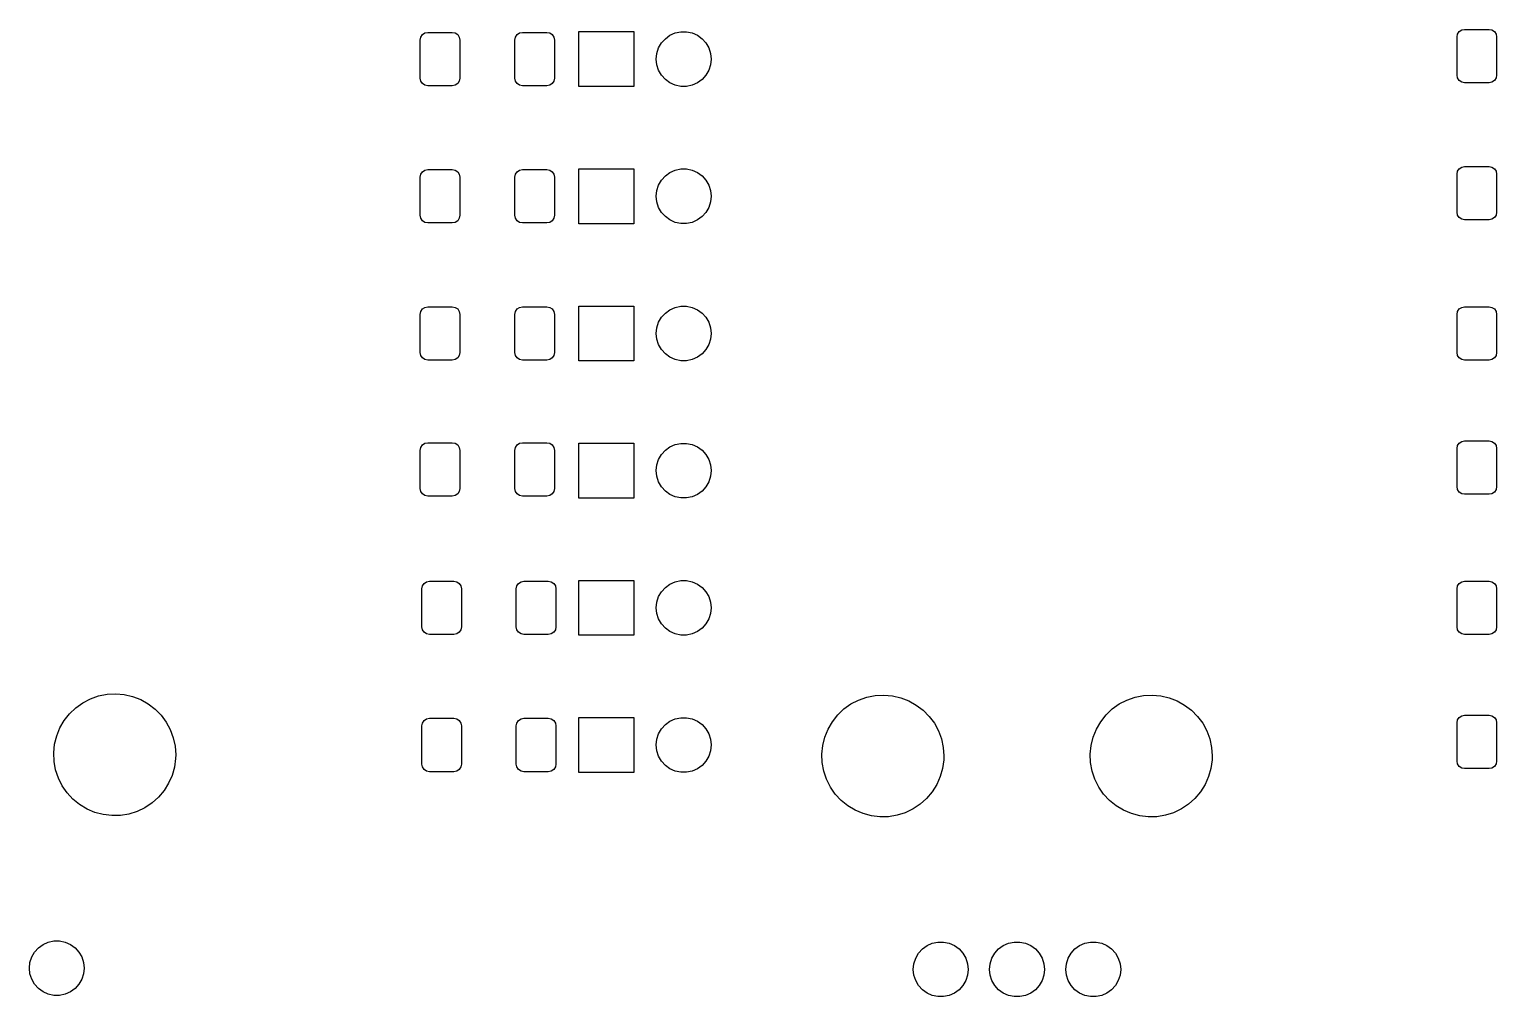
# Model space of a CAD drawing. Extents: x 119 to 479, y -311 to -51.
# Drawn here: x 250.58 to 298.7, y -178.35 to -146.62 of the extents above; entities that cross this region are included whole.
import ezdxf

# ---------------------------------------------------------------- set-up
doc = ezdxf.new("R2010")
doc.units = 0
doc.layers.add('BLACK', color=7, linetype='CONTINUOUS')

msp = doc.modelspace()

# ---------------------------------------------------------------- linework, layer by layer
at = {"layer": 'BLACK', "linetype": 'CONTINUOUS'}
for p, q in [((263.473, -146.798), (263.554, -146.744)), ((263.554, -146.744), (263.65, -146.725)), ((263.65, -146.725), (264.45, -146.725)), ((264.45, -146.725), (264.546, -146.744)), ((264.546, -146.744), (264.627, -146.798)), ((266.573, -146.798), (266.654, -146.744)), ((266.654, -146.744), (266.75, -146.725)), ((266.75, -146.725), (267.55, -146.725)), ((267.55, -146.725), (267.646, -146.744)), ((267.646, -146.744), (267.727, -146.798)), ((268.6, -148.5), (268.6, -146.7)), ((268.6, -146.7), (270.4, -146.7)), ((270.4, -146.7), (270.4, -148.5)), ((271.59, -146.821), (271.762, -146.744)), ((271.762, -146.744), (271.946, -146.705)), ((271.946, -146.705), (272.134, -146.705)), ((272.134, -146.705), (272.318, -146.744)), ((272.318, -146.744), (272.49, -146.821)), ((297.419, -146.779), (297.473, -146.698)), ((297.473, -146.698), (297.554, -146.644)), ((297.554, -146.644), (297.65, -146.625)), ((297.65, -146.625), (298.45, -146.625)), ((298.45, -146.625), (298.546, -146.644)), ((298.546, -146.644), (298.627, -146.698)), ((298.627, -146.698), (298.681, -146.779)), ((263.4, -146.975), (263.419, -146.879)), ((263.4, -148.225), (263.4, -146.975)), ((263.419, -146.879), (263.473, -146.798)), ((264.627, -146.798), (264.681, -146.879)), ((264.681, -146.879), (264.7, -146.975)), ((264.7, -146.975), (264.7, -148.225)), ((266.5, -146.975), (266.519, -146.879)), ((266.5, -148.225), (266.5, -146.975)), ((266.519, -146.879), (266.573, -146.798)), ((267.727, -146.798), (267.781, -146.879)), ((267.781, -146.879), (267.8, -146.975)), ((267.8, -146.975), (267.8, -148.225)), ((271.16, -147.413), (271.218, -147.234)), ((271.218, -147.234), (271.312, -147.071)), ((271.312, -147.071), (271.438, -146.931)), ((271.438, -146.931), (271.59, -146.821)), ((272.49, -146.821), (272.642, -146.931)), ((272.642, -146.931), (272.768, -147.071)), ((272.768, -147.071), (272.862, -147.234)), ((272.862, -147.234), (272.92, -147.413)), ((297.4, -146.875), (297.419, -146.779)), ((297.4, -148.125), (297.4, -146.875)), ((298.681, -146.779), (298.7, -146.875)), ((298.7, -146.875), (298.7, -148.125)), ((271.14, -147.6), (271.16, -147.413)), ((271.16, -147.787), (271.14, -147.6)), ((272.92, -147.413), (272.94, -147.6)), ((272.94, -147.6), (272.92, -147.787)), ((271.218, -147.966), (271.16, -147.787)), ((271.312, -148.129), (271.218, -147.966)), ((271.438, -148.269), (271.312, -148.129)), ((272.768, -148.129), (272.642, -148.269)), ((272.862, -147.966), (272.768, -148.129)), ((272.92, -147.787), (272.862, -147.966)), ((297.419, -148.221), (297.4, -148.125)), ((298.7, -148.125), (298.681, -148.221)), ((263.419, -148.321), (263.4, -148.225)), ((263.473, -148.402), (263.419, -148.321)), ((263.554, -148.456), (263.473, -148.402)), ((263.65, -148.475), (263.554, -148.456)), ((264.45, -148.475), (263.65, -148.475)), ((264.546, -148.456), (264.45, -148.475)), ((264.627, -148.402), (264.546, -148.456)), ((264.681, -148.321), (264.627, -148.402)), ((264.7, -148.225), (264.681, -148.321)), ((266.519, -148.321), (266.5, -148.225)), ((266.573, -148.402), (266.519, -148.321)), ((266.654, -148.456), (266.573, -148.402)), ((266.75, -148.475), (266.654, -148.456)), ((267.55, -148.475), (266.75, -148.475)), ((267.646, -148.456), (267.55, -148.475)), ((267.727, -148.402), (267.646, -148.456)), ((267.781, -148.321), (267.727, -148.402)), ((267.8, -148.225), (267.781, -148.321)), ((270.4, -148.5), (268.6, -148.5)), ((271.59, -148.379), (271.438, -148.269)), ((271.762, -148.456), (271.59, -148.379)), ((271.946, -148.495), (271.762, -148.456)), ((272.134, -148.495), (271.946, -148.495)), ((272.318, -148.456), (272.134, -148.495)), ((272.49, -148.379), (272.318, -148.456)), ((272.642, -148.269), (272.49, -148.379)), ((297.473, -148.302), (297.419, -148.221)), ((297.554, -148.356), (297.473, -148.302)), ((297.65, -148.375), (297.554, -148.356)), ((298.45, -148.375), (297.65, -148.375)), ((298.546, -148.356), (298.45, -148.375)), ((298.627, -148.302), (298.546, -148.356)), ((298.681, -148.221), (298.627, -148.302)), ((263.4, -151.475), (263.419, -151.379)), ((263.4, -152.725), (263.4, -151.475)), ((263.419, -151.379), (263.473, -151.298)), ((263.473, -151.298), (263.554, -151.244)), ((263.554, -151.244), (263.65, -151.225)), ((263.65, -151.225), (264.45, -151.225)), ((264.45, -151.225), (264.546, -151.244)), ((264.546, -151.244), (264.627, -151.298)), ((264.627, -151.298), (264.681, -151.379)), ((264.681, -151.379), (264.7, -151.475)), ((264.7, -151.475), (264.7, -152.725)), ((266.5, -151.475), (266.519, -151.379)), ((266.5, -152.725), (266.5, -151.475)), ((266.519, -151.379), (266.573, -151.298)), ((266.573, -151.298), (266.654, -151.244)), ((266.654, -151.244), (266.75, -151.225)), ((266.75, -151.225), (267.55, -151.225)), ((267.55, -151.225), (267.646, -151.244)), ((267.646, -151.244), (267.727, -151.298)), ((267.727, -151.298), (267.781, -151.379)), ((267.781, -151.379), (267.8, -151.475)), ((267.8, -151.475), (267.8, -152.725)), ((268.6, -153), (268.6, -151.2)), ((268.6, -151.2), (270.4, -151.2)), ((270.4, -151.2), (270.4, -153)), ((271.218, -151.734), (271.312, -151.571)), ((271.312, -151.571), (271.438, -151.431)), ((271.438, -151.431), (271.59, -151.321)), ((271.59, -151.321), (271.762, -151.244)), ((271.762, -151.244), (271.946, -151.205)), ((271.946, -151.205), (272.134, -151.205)), ((272.134, -151.205), (272.318, -151.244)), ((272.318, -151.244), (272.49, -151.321)), ((272.49, -151.321), (272.642, -151.431)), ((272.642, -151.431), (272.768, -151.571)), ((272.768, -151.571), (272.862, -151.734)), ((297.4, -151.375), (297.419, -151.279)), ((297.4, -152.625), (297.4, -151.375)), ((297.419, -151.279), (297.473, -151.198)), ((297.473, -151.198), (297.554, -151.144)), ((297.554, -151.144), (297.65, -151.125)), ((297.65, -151.125), (298.45, -151.125)), ((298.45, -151.125), (298.546, -151.144)), ((298.546, -151.144), (298.627, -151.198)), ((298.627, -151.198), (298.681, -151.279)), ((298.681, -151.279), (298.7, -151.375)), ((298.7, -151.375), (298.7, -152.625)), ((271.14, -152.1), (271.16, -151.913)), ((271.16, -151.913), (271.218, -151.734)), ((272.862, -151.734), (272.92, -151.913)), ((272.92, -151.913), (272.94, -152.1)), ((271.16, -152.287), (271.14, -152.1)), ((271.218, -152.466), (271.16, -152.287)), ((271.312, -152.629), (271.218, -152.466)), ((272.862, -152.466), (272.768, -152.629)), ((272.92, -152.287), (272.862, -152.466)), ((272.94, -152.1), (272.92, -152.287)), ((263.419, -152.821), (263.4, -152.725)), ((263.473, -152.902), (263.419, -152.821)), ((263.554, -152.956), (263.473, -152.902)), ((263.65, -152.975), (263.554, -152.956)), ((264.45, -152.975), (263.65, -152.975)), ((264.546, -152.956), (264.45, -152.975)), ((264.627, -152.902), (264.546, -152.956)), ((264.681, -152.821), (264.627, -152.902)), ((264.7, -152.725), (264.681, -152.821)), ((266.519, -152.821), (266.5, -152.725)), ((266.573, -152.902), (266.519, -152.821)), ((266.654, -152.956), (266.573, -152.902)), ((266.75, -152.975), (266.654, -152.956)), ((267.55, -152.975), (266.75, -152.975)), ((267.646, -152.956), (267.55, -152.975)), ((267.727, -152.902), (267.646, -152.956)), ((267.781, -152.821), (267.727, -152.902)), ((267.8, -152.725), (267.781, -152.821)), ((270.4, -153), (268.6, -153)), ((271.438, -152.769), (271.312, -152.629)), ((271.59, -152.879), (271.438, -152.769)), ((271.762, -152.956), (271.59, -152.879)), ((271.946, -152.995), (271.762, -152.956)), ((272.134, -152.995), (271.946, -152.995)), ((272.318, -152.956), (272.134, -152.995)), ((272.49, -152.879), (272.318, -152.956)), ((272.642, -152.769), (272.49, -152.879)), ((272.768, -152.629), (272.642, -152.769)), ((297.419, -152.721), (297.4, -152.625)), ((297.473, -152.802), (297.419, -152.721)), ((297.554, -152.856), (297.473, -152.802)), ((297.65, -152.875), (297.554, -152.856)), ((298.45, -152.875), (297.65, -152.875)), ((298.546, -152.856), (298.45, -152.875)), ((298.627, -152.802), (298.546, -152.856)), ((298.681, -152.721), (298.627, -152.802)), ((298.7, -152.625), (298.681, -152.721)), ((263.4, -155.975), (263.419, -155.879)), ((263.419, -155.879), (263.473, -155.798)), ((263.473, -155.798), (263.554, -155.744)), ((263.554, -155.744), (263.65, -155.725)), ((263.65, -155.725), (264.45, -155.725)), ((264.45, -155.725), (264.546, -155.744)), ((264.546, -155.744), (264.627, -155.798)), ((264.627, -155.798), (264.681, -155.879)), ((264.681, -155.879), (264.7, -155.975)), ((266.5, -155.975), (266.519, -155.879)), ((266.519, -155.879), (266.573, -155.798)), ((266.573, -155.798), (266.654, -155.744)), ((266.654, -155.744), (266.75, -155.725)), ((266.75, -155.725), (267.55, -155.725)), ((267.55, -155.725), (267.646, -155.744)), ((267.646, -155.744), (267.727, -155.798)), ((267.727, -155.798), (267.781, -155.879)), ((267.781, -155.879), (267.8, -155.975)), ((268.6, -157.5), (268.6, -155.7)), ((268.6, -155.7), (270.4, -155.7)), ((270.4, -155.7), (270.4, -157.5)), ((271.438, -155.931), (271.59, -155.821)), ((271.59, -155.821), (271.762, -155.744)), ((271.762, -155.744), (271.946, -155.705)), ((271.946, -155.705), (272.134, -155.705)), ((272.134, -155.705), (272.318, -155.744)), ((272.318, -155.744), (272.49, -155.821)), ((272.49, -155.821), (272.642, -155.931)), ((297.4, -155.975), (297.419, -155.879)), ((297.419, -155.879), (297.473, -155.798)), ((297.473, -155.798), (297.554, -155.744)), ((297.554, -155.744), (297.65, -155.725)), ((297.65, -155.725), (298.45, -155.725)), ((298.45, -155.725), (298.546, -155.744)), ((298.546, -155.744), (298.627, -155.798)), ((298.627, -155.798), (298.681, -155.879)), ((298.681, -155.879), (298.7, -155.975)), ((263.4, -157.225), (263.4, -155.975)), ((264.7, -155.975), (264.7, -157.225)), ((266.5, -157.225), (266.5, -155.975)), ((267.8, -155.975), (267.8, -157.225)), ((271.16, -156.413), (271.218, -156.234)), ((271.218, -156.234), (271.312, -156.071)), ((271.312, -156.071), (271.438, -155.931)), ((272.642, -155.931), (272.768, -156.071)), ((272.768, -156.071), (272.862, -156.234)), ((272.862, -156.234), (272.92, -156.413)), ((297.4, -157.225), (297.4, -155.975)), ((298.7, -155.975), (298.7, -157.225)), ((271.14, -156.6), (271.16, -156.413)), ((271.16, -156.787), (271.14, -156.6)), ((271.218, -156.966), (271.16, -156.787)), ((272.92, -156.787), (272.862, -156.966)), ((272.92, -156.413), (272.94, -156.6)), ((272.94, -156.6), (272.92, -156.787)), ((263.419, -157.321), (263.4, -157.225)), ((263.473, -157.402), (263.419, -157.321)), ((264.681, -157.321), (264.627, -157.402)), ((264.7, -157.225), (264.681, -157.321)), ((266.519, -157.321), (266.5, -157.225)), ((266.573, -157.402), (266.519, -157.321)), ((267.781, -157.321), (267.727, -157.402)), ((267.8, -157.225), (267.781, -157.321)), ((271.312, -157.129), (271.218, -156.966)), ((271.438, -157.269), (271.312, -157.129)), ((271.59, -157.379), (271.438, -157.269)), ((272.642, -157.269), (272.49, -157.379)), ((272.768, -157.129), (272.642, -157.269)), ((272.862, -156.966), (272.768, -157.129)), ((297.419, -157.321), (297.4, -157.225)), ((297.473, -157.402), (297.419, -157.321)), ((298.681, -157.321), (298.627, -157.402)), ((298.7, -157.225), (298.681, -157.321)), ((263.554, -157.456), (263.473, -157.402)), ((263.65, -157.475), (263.554, -157.456)), ((264.45, -157.475), (263.65, -157.475)), ((264.546, -157.456), (264.45, -157.475)), ((264.627, -157.402), (264.546, -157.456)), ((266.654, -157.456), (266.573, -157.402)), ((266.75, -157.475), (266.654, -157.456)), ((267.55, -157.475), (266.75, -157.475)), ((267.646, -157.456), (267.55, -157.475)), ((267.727, -157.402), (267.646, -157.456)), ((270.4, -157.5), (268.6, -157.5)), ((271.762, -157.456), (271.59, -157.379)), ((271.946, -157.495), (271.762, -157.456)), ((272.134, -157.495), (271.946, -157.495)), ((272.318, -157.456), (272.134, -157.495)), ((272.49, -157.379), (272.318, -157.456)), ((297.554, -157.456), (297.473, -157.402)), ((297.65, -157.475), (297.554, -157.456)), ((298.45, -157.475), (297.65, -157.475)), ((298.546, -157.456), (298.45, -157.475)), ((298.627, -157.402), (298.546, -157.456)), ((263.473, -160.258), (263.554, -160.204)), ((263.554, -160.204), (263.65, -160.185)), ((263.65, -160.185), (264.45, -160.185)), ((264.45, -160.185), (264.546, -160.204)), ((264.546, -160.204), (264.627, -160.258)), ((266.573, -160.258), (266.654, -160.204)), ((266.654, -160.204), (266.75, -160.185)), ((266.75, -160.185), (267.55, -160.185)), ((267.55, -160.185), (267.646, -160.204)), ((267.646, -160.204), (267.727, -160.258)), ((268.6, -162), (268.6, -160.2)), ((268.6, -160.2), (270.4, -160.2)), ((270.4, -160.2), (270.4, -162)), ((271.762, -160.244), (271.946, -160.205)), ((271.946, -160.205), (272.134, -160.205)), ((272.134, -160.205), (272.318, -160.244)), ((297.419, -160.279), (297.473, -160.198)), ((297.473, -160.198), (297.554, -160.144)), ((297.554, -160.144), (297.65, -160.125)), ((297.65, -160.125), (298.45, -160.125)), ((298.45, -160.125), (298.546, -160.144)), ((298.546, -160.144), (298.627, -160.198)), ((298.627, -160.198), (298.681, -160.279)), ((263.4, -160.435), (263.419, -160.339)), ((263.4, -161.685), (263.4, -160.435)), ((263.419, -160.339), (263.473, -160.258)), ((264.627, -160.258), (264.681, -160.339)), ((264.681, -160.339), (264.7, -160.435)), ((264.7, -160.435), (264.7, -161.685)), ((266.5, -160.435), (266.519, -160.339)), ((266.5, -161.685), (266.5, -160.435)), ((266.519, -160.339), (266.573, -160.258)), ((267.727, -160.258), (267.781, -160.339)), ((267.781, -160.339), (267.8, -160.435)), ((267.8, -160.435), (267.8, -161.685)), ((271.218, -160.734), (271.312, -160.571)), ((271.312, -160.571), (271.438, -160.431)), ((271.438, -160.431), (271.59, -160.321)), ((271.59, -160.321), (271.762, -160.244)), ((272.318, -160.244), (272.49, -160.321)), ((272.49, -160.321), (272.642, -160.431)), ((272.642, -160.431), (272.768, -160.571)), ((272.768, -160.571), (272.862, -160.734)), ((297.4, -160.375), (297.419, -160.279)), ((297.4, -161.625), (297.4, -160.375)), ((298.681, -160.279), (298.7, -160.375)), ((298.7, -160.375), (298.7, -161.625)), ((271.14, -161.1), (271.16, -160.913)), ((271.16, -161.287), (271.14, -161.1)), ((271.16, -160.913), (271.218, -160.734)), ((272.862, -160.734), (272.92, -160.913)), ((272.92, -160.913), (272.94, -161.1)), ((272.94, -161.1), (272.92, -161.287)), ((271.218, -161.466), (271.16, -161.287)), ((271.312, -161.629), (271.218, -161.466)), ((271.438, -161.769), (271.312, -161.629)), ((272.768, -161.629), (272.642, -161.769)), ((272.862, -161.466), (272.768, -161.629)), ((272.92, -161.287), (272.862, -161.466)), ((297.419, -161.721), (297.4, -161.625)), ((298.7, -161.625), (298.681, -161.721)), ((263.419, -161.781), (263.4, -161.685)), ((263.473, -161.862), (263.419, -161.781)), ((263.554, -161.916), (263.473, -161.862)), ((263.65, -161.935), (263.554, -161.916)), ((264.45, -161.935), (263.65, -161.935)), ((264.546, -161.916), (264.45, -161.935)), ((264.627, -161.862), (264.546, -161.916)), ((264.681, -161.781), (264.627, -161.862)), ((264.7, -161.685), (264.681, -161.781)), ((266.519, -161.781), (266.5, -161.685)), ((266.573, -161.862), (266.519, -161.781)), ((266.654, -161.916), (266.573, -161.862)), ((266.75, -161.935), (266.654, -161.916)), ((267.55, -161.935), (266.75, -161.935)), ((267.646, -161.916), (267.55, -161.935)), ((267.727, -161.862), (267.646, -161.916)), ((267.781, -161.781), (267.727, -161.862)), ((267.8, -161.685), (267.781, -161.781)), ((270.4, -162), (268.6, -162)), ((271.59, -161.879), (271.438, -161.769)), ((271.762, -161.956), (271.59, -161.879)), ((271.946, -161.995), (271.762, -161.956)), ((272.134, -161.995), (271.946, -161.995)), ((272.318, -161.956), (272.134, -161.995)), ((272.49, -161.879), (272.318, -161.956)), ((272.642, -161.769), (272.49, -161.879)), ((297.473, -161.802), (297.419, -161.721)), ((297.554, -161.856), (297.473, -161.802)), ((297.65, -161.875), (297.554, -161.856)), ((298.45, -161.875), (297.65, -161.875)), ((298.546, -161.856), (298.45, -161.875)), ((298.627, -161.802), (298.546, -161.856)), ((298.681, -161.721), (298.627, -161.802)), ((263.45, -164.975), (263.469, -164.879)), ((263.45, -166.225), (263.45, -164.975)), ((263.469, -164.879), (263.523, -164.798)), ((263.523, -164.798), (263.604, -164.744)), ((263.604, -164.744), (263.7, -164.725)), ((263.7, -164.725), (264.5, -164.725)), ((264.5, -164.725), (264.596, -164.744)), ((264.596, -164.744), (264.677, -164.798)), ((264.677, -164.798), (264.731, -164.879)), ((264.731, -164.879), (264.75, -164.975)), ((264.75, -164.975), (264.75, -166.225)), ((266.55, -164.975), (266.569, -164.879)), ((266.55, -166.225), (266.55, -164.975)), ((266.569, -164.879), (266.623, -164.798)), ((266.623, -164.798), (266.704, -164.744)), ((266.704, -164.744), (266.8, -164.725)), ((266.8, -164.725), (267.6, -164.725)), ((267.6, -164.725), (267.696, -164.744)), ((267.696, -164.744), (267.777, -164.798)), ((267.777, -164.798), (267.831, -164.879)), ((267.831, -164.879), (267.85, -164.975)), ((267.85, -164.975), (267.85, -166.225)), ((268.6, -166.5), (268.6, -164.7)), ((268.6, -164.7), (270.4, -164.7)), ((270.4, -164.7), (270.4, -166.5)), ((271.312, -165.071), (271.438, -164.931)), ((271.438, -164.931), (271.59, -164.821)), ((271.59, -164.821), (271.762, -164.744)), ((271.762, -164.744), (271.946, -164.705)), ((271.946, -164.705), (272.134, -164.705)), ((272.134, -164.705), (272.318, -164.744)), ((272.318, -164.744), (272.49, -164.821)), ((272.49, -164.821), (272.642, -164.931)), ((272.642, -164.931), (272.768, -165.071)), ((297.4, -164.975), (297.419, -164.879)), ((297.4, -166.225), (297.4, -164.975)), ((297.419, -164.879), (297.473, -164.798)), ((297.473, -164.798), (297.554, -164.744)), ((297.554, -164.744), (297.65, -164.725)), ((297.65, -164.725), (298.45, -164.725)), ((298.45, -164.725), (298.546, -164.744)), ((298.546, -164.744), (298.627, -164.798)), ((298.627, -164.798), (298.681, -164.879)), ((298.681, -164.879), (298.7, -164.975)), ((298.7, -164.975), (298.7, -166.225)), ((271.14, -165.6), (271.16, -165.413)), ((271.16, -165.413), (271.218, -165.234)), ((271.218, -165.234), (271.312, -165.071)), ((272.768, -165.071), (272.862, -165.234)), ((272.862, -165.234), (272.92, -165.413)), ((272.92, -165.413), (272.94, -165.6)), ((271.16, -165.787), (271.14, -165.6)), ((271.218, -165.966), (271.16, -165.787)), ((271.312, -166.129), (271.218, -165.966)), ((272.862, -165.966), (272.768, -166.129)), ((272.92, -165.787), (272.862, -165.966)), ((272.94, -165.6), (272.92, -165.787)), ((263.469, -166.321), (263.45, -166.225)), ((263.523, -166.402), (263.469, -166.321)), ((263.604, -166.456), (263.523, -166.402)), ((263.7, -166.475), (263.604, -166.456)), ((264.5, -166.475), (263.7, -166.475)), ((264.596, -166.456), (264.5, -166.475)), ((264.677, -166.402), (264.596, -166.456)), ((264.731, -166.321), (264.677, -166.402)), ((264.75, -166.225), (264.731, -166.321)), ((266.569, -166.321), (266.55, -166.225)), ((266.623, -166.402), (266.569, -166.321)), ((266.704, -166.456), (266.623, -166.402)), ((266.8, -166.475), (266.704, -166.456)), ((267.6, -166.475), (266.8, -166.475)), ((267.696, -166.456), (267.6, -166.475)), ((267.777, -166.402), (267.696, -166.456)), ((267.831, -166.321), (267.777, -166.402)), ((267.85, -166.225), (267.831, -166.321)), ((271.438, -166.269), (271.312, -166.129)), ((271.59, -166.379), (271.438, -166.269)), ((271.762, -166.456), (271.59, -166.379)), ((271.946, -166.495), (271.762, -166.456)), ((272.134, -166.495), (271.946, -166.495)), ((272.318, -166.456), (272.134, -166.495)), ((272.49, -166.379), (272.318, -166.456)), ((272.642, -166.269), (272.49, -166.379)), ((272.768, -166.129), (272.642, -166.269)), ((297.419, -166.321), (297.4, -166.225)), ((297.473, -166.402), (297.419, -166.321)), ((297.554, -166.456), (297.473, -166.402)), ((297.65, -166.475), (297.554, -166.456)), ((298.45, -166.475), (297.65, -166.475)), ((298.546, -166.456), (298.45, -166.475)), ((298.627, -166.402), (298.546, -166.456)), ((298.681, -166.321), (298.627, -166.402)), ((298.7, -166.225), (298.681, -166.321)), ((270.4, -166.5), (268.6, -166.5)), ((251.901, -169.074), (252.105, -168.879)), ((252.105, -168.879), (252.335, -168.715)), ((252.335, -168.715), (252.586, -168.584)), ((252.586, -168.584), (252.852, -168.491)), ((252.852, -168.491), (253.129, -168.436)), ((253.129, -168.436), (253.411, -168.42)), ((253.411, -168.42), (253.693, -168.445)), ((253.693, -168.445), (253.968, -168.508)), ((253.968, -168.508), (254.232, -168.61)), ((254.232, -168.61), (254.478, -168.748)), ((254.478, -168.748), (254.703, -168.92)), ((277.295, -168.919), (277.525, -168.755)), ((277.525, -168.755), (277.776, -168.624)), ((277.776, -168.624), (278.042, -168.531)), ((278.042, -168.531), (278.319, -168.476)), ((278.319, -168.476), (278.601, -168.46)), ((278.601, -168.46), (278.883, -168.485)), ((278.883, -168.485), (279.158, -168.548)), ((279.158, -168.548), (279.422, -168.65)), ((279.422, -168.65), (279.668, -168.788)), ((279.668, -168.788), (279.893, -168.96)), ((286.095, -168.919), (286.325, -168.755)), ((286.325, -168.755), (286.576, -168.624)), ((286.576, -168.624), (286.842, -168.531)), ((286.842, -168.531), (287.119, -168.476)), ((287.119, -168.476), (287.401, -168.46)), ((287.401, -168.46), (287.683, -168.485)), ((287.683, -168.485), (287.958, -168.548)), ((287.958, -168.548), (288.222, -168.65)), ((288.222, -168.65), (288.468, -168.788)), ((288.468, -168.788), (288.693, -168.96)), ((251.584, -169.54), (251.726, -169.296)), ((251.726, -169.296), (251.901, -169.074)), ((254.703, -168.92), (254.901, -169.121)), ((254.901, -169.121), (255.069, -169.348)), ((255.069, -169.348), (255.203, -169.597)), ((263.45, -169.475), (263.469, -169.379)), ((263.469, -169.379), (263.523, -169.298)), ((263.523, -169.298), (263.604, -169.244)), ((263.604, -169.244), (263.7, -169.225)), ((263.7, -169.225), (264.5, -169.225)), ((264.5, -169.225), (264.596, -169.244)), ((264.596, -169.244), (264.677, -169.298)), ((264.677, -169.298), (264.731, -169.379)), ((264.731, -169.379), (264.75, -169.475)), ((266.55, -169.475), (266.569, -169.379)), ((266.569, -169.379), (266.623, -169.298)), ((266.623, -169.298), (266.704, -169.244)), ((266.704, -169.244), (266.8, -169.225)), ((266.8, -169.225), (267.6, -169.225)), ((267.6, -169.225), (267.696, -169.244)), ((267.696, -169.244), (267.777, -169.298)), ((267.777, -169.298), (267.831, -169.379)), ((267.831, -169.379), (267.85, -169.475)), ((268.6, -171), (268.6, -169.2)), ((268.6, -169.2), (270.4, -169.2)), ((270.4, -169.2), (270.4, -171)), ((271.438, -169.431), (271.59, -169.321)), ((271.59, -169.321), (271.762, -169.244)), ((271.762, -169.244), (271.946, -169.205)), ((271.946, -169.205), (272.134, -169.205)), ((272.134, -169.205), (272.318, -169.244)), ((272.318, -169.244), (272.49, -169.321)), ((272.49, -169.321), (272.642, -169.431)), ((276.774, -169.58), (276.916, -169.336)), ((276.916, -169.336), (277.091, -169.114)), ((277.091, -169.114), (277.295, -168.919)), ((279.893, -168.96), (280.091, -169.161)), ((280.091, -169.161), (280.259, -169.388)), ((285.574, -169.58), (285.716, -169.336)), ((285.716, -169.336), (285.891, -169.114)), ((285.891, -169.114), (286.095, -168.919)), ((288.693, -168.96), (288.891, -169.161)), ((288.891, -169.161), (289.059, -169.388)), ((297.4, -169.375), (297.419, -169.279)), ((297.4, -170.625), (297.4, -169.375)), ((297.419, -169.279), (297.473, -169.198)), ((297.473, -169.198), (297.554, -169.144)), ((297.554, -169.144), (297.65, -169.125)), ((297.65, -169.125), (298.45, -169.125)), ((298.45, -169.125), (298.546, -169.144)), ((298.546, -169.144), (298.627, -169.198)), ((298.627, -169.198), (298.681, -169.279)), ((298.681, -169.279), (298.7, -169.375)), ((298.7, -169.375), (298.7, -170.625)), ((251.41, -170.076), (251.478, -169.802)), ((251.478, -169.802), (251.584, -169.54)), ((255.203, -169.597), (255.301, -169.862)), ((255.301, -169.862), (255.36, -170.138)), ((263.45, -170.725), (263.45, -169.475)), ((264.75, -169.475), (264.75, -170.725)), ((266.55, -170.725), (266.55, -169.475)), ((267.85, -169.475), (267.85, -170.725)), ((271.16, -169.913), (271.218, -169.734)), ((271.218, -169.734), (271.312, -169.571)), ((271.312, -169.571), (271.438, -169.431)), ((272.642, -169.431), (272.768, -169.571)), ((272.768, -169.571), (272.862, -169.734)), ((272.862, -169.734), (272.92, -169.913)), ((276.6, -170.116), (276.668, -169.842)), ((276.668, -169.842), (276.774, -169.58)), ((280.259, -169.388), (280.393, -169.637)), ((280.393, -169.637), (280.491, -169.902)), ((285.4, -170.116), (285.468, -169.842)), ((285.468, -169.842), (285.574, -169.58)), ((289.059, -169.388), (289.193, -169.637)), ((289.193, -169.637), (289.291, -169.902)), ((251.381, -170.357), (251.41, -170.076)), ((255.36, -170.138), (255.38, -170.42)), ((271.14, -170.1), (271.16, -169.913)), ((271.16, -170.287), (271.14, -170.1)), ((271.218, -170.466), (271.16, -170.287)), ((272.92, -170.287), (272.862, -170.466)), ((272.92, -169.913), (272.94, -170.1)), ((272.94, -170.1), (272.92, -170.287)), ((276.571, -170.397), (276.6, -170.116)), ((280.491, -169.902), (280.55, -170.178)), ((280.55, -170.178), (280.57, -170.46)), ((285.371, -170.397), (285.4, -170.116)), ((289.291, -169.902), (289.35, -170.178)), ((289.35, -170.178), (289.37, -170.46)), ((251.392, -170.639), (251.381, -170.357)), ((251.443, -170.917), (251.392, -170.639)), ((255.376, -170.546), (255.338, -170.826)), ((255.38, -170.42), (255.376, -170.546)), ((263.469, -170.821), (263.45, -170.725)), ((263.523, -170.902), (263.469, -170.821)), ((264.731, -170.821), (264.677, -170.902)), ((264.75, -170.725), (264.731, -170.821)), ((266.569, -170.821), (266.55, -170.725)), ((266.623, -170.902), (266.569, -170.821)), ((267.831, -170.821), (267.777, -170.902)), ((267.85, -170.725), (267.831, -170.821)), ((271.312, -170.629), (271.218, -170.466)), ((271.438, -170.769), (271.312, -170.629)), ((271.59, -170.879), (271.438, -170.769)), ((272.642, -170.769), (272.49, -170.879)), ((272.768, -170.629), (272.642, -170.769)), ((272.862, -170.466), (272.768, -170.629)), ((276.582, -170.679), (276.571, -170.397)), ((276.633, -170.957), (276.582, -170.679)), ((280.566, -170.586), (280.528, -170.866)), ((280.57, -170.46), (280.566, -170.586)), ((285.382, -170.679), (285.371, -170.397)), ((285.433, -170.957), (285.382, -170.679)), ((289.366, -170.586), (289.328, -170.866)), ((289.37, -170.46), (289.366, -170.586)), ((297.419, -170.721), (297.4, -170.625)), ((297.473, -170.802), (297.419, -170.721)), ((297.554, -170.856), (297.473, -170.802)), ((298.627, -170.802), (298.546, -170.856)), ((298.681, -170.721), (298.627, -170.802)), ((298.7, -170.625), (298.681, -170.721)), ((251.532, -171.185), (251.443, -170.917)), ((251.659, -171.438), (251.532, -171.185)), ((255.262, -171.097), (255.148, -171.356)), ((255.338, -170.826), (255.262, -171.097)), ((263.604, -170.956), (263.523, -170.902)), ((263.7, -170.975), (263.604, -170.956)), ((264.5, -170.975), (263.7, -170.975)), ((264.596, -170.956), (264.5, -170.975)), ((264.677, -170.902), (264.596, -170.956)), ((266.704, -170.956), (266.623, -170.902)), ((266.8, -170.975), (266.704, -170.956)), ((267.6, -170.975), (266.8, -170.975)), ((267.696, -170.956), (267.6, -170.975)), ((267.777, -170.902), (267.696, -170.956)), ((270.4, -171), (268.6, -171)), ((271.762, -170.956), (271.59, -170.879)), ((271.946, -170.995), (271.762, -170.956)), ((272.134, -170.995), (271.946, -170.995)), ((272.318, -170.956), (272.134, -170.995)), ((272.49, -170.879), (272.318, -170.956)), ((276.722, -171.225), (276.633, -170.957)), ((276.849, -171.478), (276.722, -171.225)), ((280.452, -171.137), (280.338, -171.396)), ((280.528, -170.866), (280.452, -171.137)), ((285.522, -171.225), (285.433, -170.957)), ((285.649, -171.478), (285.522, -171.225)), ((289.252, -171.137), (289.138, -171.396)), ((289.328, -170.866), (289.252, -171.137)), ((297.65, -170.875), (297.554, -170.856)), ((298.45, -170.875), (297.65, -170.875)), ((298.546, -170.856), (298.45, -170.875)), ((251.819, -171.67), (251.659, -171.438)), ((252.011, -171.878), (251.819, -171.67)), ((254.998, -171.596), (254.816, -171.812)), ((255.148, -171.356), (254.998, -171.596)), ((277.009, -171.71), (276.849, -171.478)), ((277.201, -171.918), (277.009, -171.71)), ((280.188, -171.636), (280.006, -171.852)), ((280.338, -171.396), (280.188, -171.636)), ((285.809, -171.71), (285.649, -171.478)), ((286.001, -171.918), (285.809, -171.71)), ((288.988, -171.636), (288.806, -171.852)), ((289.138, -171.396), (288.988, -171.636)), ((252.23, -172.056), (252.011, -171.878)), ((252.472, -172.202), (252.23, -172.056)), ((252.732, -172.312), (252.472, -172.202)), ((254.371, -172.157), (254.116, -172.28)), ((254.606, -172), (254.371, -172.157)), ((254.816, -171.812), (254.606, -172)), ((277.42, -172.096), (277.201, -171.918)), ((277.662, -172.242), (277.42, -172.096)), ((277.922, -172.352), (277.662, -172.242)), ((279.561, -172.197), (279.306, -172.32)), ((279.796, -172.04), (279.561, -172.197)), ((280.006, -171.852), (279.796, -172.04)), ((286.22, -172.096), (286.001, -171.918)), ((286.462, -172.242), (286.22, -172.096)), ((286.722, -172.352), (286.462, -172.242)), ((288.361, -172.197), (288.106, -172.32)), ((288.596, -172.04), (288.361, -172.197)), ((288.806, -171.852), (288.596, -172.04)), ((253.005, -172.385), (252.732, -172.312)), ((253.286, -172.418), (253.005, -172.385)), ((253.568, -172.411), (253.286, -172.418)), ((253.847, -172.365), (253.568, -172.411)), ((254.116, -172.28), (253.847, -172.365)), ((278.195, -172.425), (277.922, -172.352)), ((278.476, -172.458), (278.195, -172.425)), ((278.758, -172.451), (278.476, -172.458)), ((279.037, -172.405), (278.758, -172.451)), ((279.306, -172.32), (279.037, -172.405)), ((286.995, -172.425), (286.722, -172.352)), ((287.276, -172.458), (286.995, -172.425)), ((287.558, -172.451), (287.276, -172.458)), ((287.837, -172.405), (287.558, -172.451)), ((288.106, -172.32), (287.837, -172.405)), ((251.03, -176.641), (251.202, -176.564)), ((251.202, -176.564), (251.386, -176.525)), ((251.386, -176.525), (251.574, -176.525)), ((251.574, -176.525), (251.758, -176.564)), ((251.758, -176.564), (251.93, -176.641)), ((280.192, -176.604), (280.376, -176.565)), ((280.376, -176.565), (280.564, -176.565)), ((280.564, -176.565), (280.748, -176.604)), ((282.692, -176.604), (282.876, -176.565)), ((282.876, -176.565), (283.064, -176.565)), ((283.064, -176.565), (283.248, -176.604)), ((285.192, -176.604), (285.376, -176.565)), ((285.376, -176.565), (285.564, -176.565)), ((285.564, -176.565), (285.748, -176.604)), ((250.6, -177.233), (250.658, -177.054)), ((250.658, -177.054), (250.752, -176.891)), ((250.752, -176.891), (250.878, -176.751)), ((250.878, -176.751), (251.03, -176.641)), ((251.93, -176.641), (252.082, -176.751)), ((252.082, -176.751), (252.208, -176.891)), ((252.208, -176.891), (252.302, -177.054)), ((252.302, -177.054), (252.36, -177.233)), ((279.648, -177.094), (279.742, -176.931)), ((279.742, -176.931), (279.868, -176.791)), ((279.868, -176.791), (280.02, -176.681)), ((280.02, -176.681), (280.192, -176.604)), ((280.748, -176.604), (280.92, -176.681)), ((280.92, -176.681), (281.072, -176.791)), ((281.072, -176.791), (281.198, -176.931)), ((281.198, -176.931), (281.292, -177.094)), ((282.148, -177.094), (282.242, -176.931)), ((282.242, -176.931), (282.368, -176.791)), ((282.368, -176.791), (282.52, -176.681)), ((282.52, -176.681), (282.692, -176.604)), ((283.248, -176.604), (283.42, -176.681)), ((283.42, -176.681), (283.572, -176.791)), ((283.572, -176.791), (283.698, -176.931)), ((283.698, -176.931), (283.792, -177.094)), ((284.648, -177.094), (284.742, -176.931)), ((284.742, -176.931), (284.868, -176.791)), ((284.868, -176.791), (285.02, -176.681)), ((285.02, -176.681), (285.192, -176.604)), ((285.748, -176.604), (285.92, -176.681)), ((285.92, -176.681), (286.072, -176.791)), ((286.072, -176.791), (286.198, -176.931)), ((286.198, -176.931), (286.292, -177.094)), ((250.58, -177.42), (250.6, -177.233)), ((250.6, -177.607), (250.58, -177.42)), ((252.36, -177.233), (252.38, -177.42)), ((252.38, -177.42), (252.36, -177.607)), ((279.57, -177.46), (279.59, -177.273)), ((279.59, -177.647), (279.57, -177.46)), ((279.59, -177.273), (279.648, -177.094)), ((281.292, -177.094), (281.35, -177.273)), ((281.35, -177.273), (281.37, -177.46)), ((281.37, -177.46), (281.35, -177.647)), ((282.07, -177.46), (282.09, -177.273)), ((282.09, -177.647), (282.07, -177.46)), ((282.09, -177.273), (282.148, -177.094)), ((283.792, -177.094), (283.85, -177.273)), ((283.85, -177.273), (283.87, -177.46)), ((283.87, -177.46), (283.85, -177.647)), ((284.57, -177.46), (284.59, -177.273)), ((284.59, -177.647), (284.57, -177.46)), ((284.59, -177.273), (284.648, -177.094)), ((286.292, -177.094), (286.35, -177.273)), ((286.35, -177.273), (286.37, -177.46)), ((286.37, -177.46), (286.35, -177.647)), ((250.658, -177.786), (250.6, -177.607)), ((250.752, -177.949), (250.658, -177.786)), ((250.878, -178.089), (250.752, -177.949)), ((252.208, -177.949), (252.082, -178.089)), ((252.302, -177.786), (252.208, -177.949)), ((252.36, -177.607), (252.302, -177.786)), ((279.648, -177.826), (279.59, -177.647)), ((279.742, -177.989), (279.648, -177.826)), ((279.868, -178.129), (279.742, -177.989)), ((281.198, -177.989), (281.072, -178.129)), ((281.292, -177.826), (281.198, -177.989)), ((281.35, -177.647), (281.292, -177.826)), ((282.148, -177.826), (282.09, -177.647)), ((282.242, -177.989), (282.148, -177.826)), ((282.368, -178.129), (282.242, -177.989)), ((283.698, -177.989), (283.572, -178.129)), ((283.792, -177.826), (283.698, -177.989)), ((283.85, -177.647), (283.792, -177.826)), ((284.648, -177.826), (284.59, -177.647)), ((284.742, -177.989), (284.648, -177.826)), ((284.868, -178.129), (284.742, -177.989)), ((286.198, -177.989), (286.072, -178.129)), ((286.292, -177.826), (286.198, -177.989)), ((286.35, -177.647), (286.292, -177.826)), ((251.03, -178.199), (250.878, -178.089)), ((251.202, -178.276), (251.03, -178.199)), ((251.386, -178.315), (251.202, -178.276)), ((251.574, -178.315), (251.386, -178.315)), ((251.758, -178.276), (251.574, -178.315)), ((251.93, -178.199), (251.758, -178.276)), ((252.082, -178.089), (251.93, -178.199)), ((280.02, -178.239), (279.868, -178.129)), ((280.192, -178.316), (280.02, -178.239)), ((280.376, -178.355), (280.192, -178.316)), ((280.564, -178.355), (280.376, -178.355)), ((280.748, -178.316), (280.564, -178.355)), ((280.92, -178.239), (280.748, -178.316)), ((281.072, -178.129), (280.92, -178.239)), ((282.52, -178.239), (282.368, -178.129)), ((282.692, -178.316), (282.52, -178.239)), ((282.876, -178.355), (282.692, -178.316)), ((283.064, -178.355), (282.876, -178.355)), ((283.248, -178.316), (283.064, -178.355)), ((283.42, -178.239), (283.248, -178.316)), ((283.572, -178.129), (283.42, -178.239)), ((285.02, -178.239), (284.868, -178.129)), ((285.192, -178.316), (285.02, -178.239)), ((285.376, -178.355), (285.192, -178.316)), ((285.564, -178.355), (285.376, -178.355)), ((285.748, -178.316), (285.564, -178.355)), ((285.92, -178.239), (285.748, -178.316)), ((286.072, -178.129), (285.92, -178.239))]:
    msp.add_line(p, q, dxfattribs=at)

doc.saveas('drawing.dxf')
